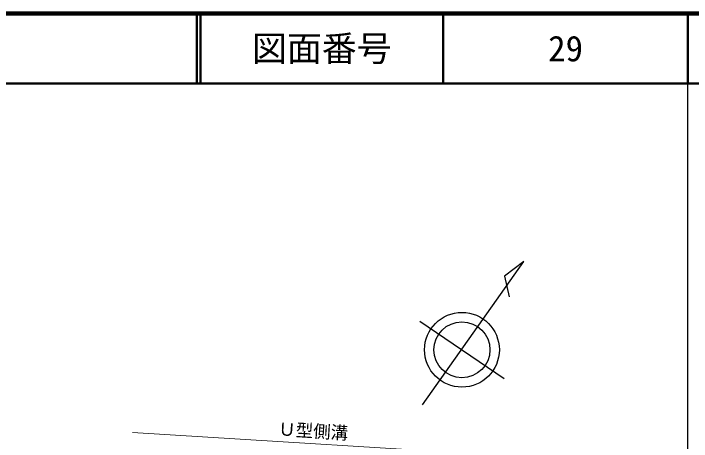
# Model space of a CAD drawing. Units: millimetres at full size, sheet at 1:1000; details may follow other scales. Extents: x 40000 to 680000, y 20000 to 380000.
# Drawn here: x 482526 to 579500, y 318780 to 380000 of the extents above; entities that cross this region are included whole.
import ezdxf
from ezdxf.enums import TextEntityAlignment as Align

# ---------------------------------------------------------------- set-up
doc = ezdxf.new("R2010")
doc.units = ezdxf.units.MM
doc.header["$LTSCALE"] = 1000
for name, color, linetype, lineweight in [('M-BGD', 7, 'Continuous', 25), ('M-STR-HTXT', 7, 'Continuous', 13), ('M-TTL', 2, 'Continuous', 140), ('M-TTL-BAND', 7, 'Continuous', 25), ('M-TTL-LINE', 7, 'Continuous', 50)]:
    doc.layers.add(name, color=color, linetype=linetype, lineweight=lineweight)
doc.layers.add('M-TTL-TXT', color=7, linetype='Continuous')
doc.styles.add('ＭＳ ゴシック', font='')
doc.styles.get('ＭＳ ゴシック').set_extended_font_data('MS Gothic')

msp = doc.modelspace()

# ---------------------------------------------------------------- linework, layer by layer
at = {"layer": 'M-BGD'}
for p, q in [((541046, 324035), (555505, 344513)), ((555505, 344513), (552752, 342443)), ((552752, 342443), (553411, 339465)), ((540628, 336009), (552707, 327789))]:
    msp.add_line(p, q, dxfattribs=at)
for radius in [5351, 4000]:
    msp.add_circle((546669, 331893), radius, dxfattribs=at)
for points, knots in [([(326776, 319787), (328696, 317244), (329320, 316371), (331305, 314521), (333067, 312879), (334113, 311983), (336176, 310741), (338738, 309198), (340243, 308401), (343048, 307364), (344882, 306686), (345944, 306390), (347847, 305942), (351161, 305163), (353056, 304864), (356437, 304461), (362329, 303759), (365681, 303954), (371603, 303573), (376188, 303277), (378743, 302901), (383333, 302684), (392282, 302260), (397308, 302397), (406260, 302032), (412166, 301791), (415459, 301332), (421366, 301144), (427566, 300946), (431049, 301226), (437243, 300907), (441583, 300683), (444012, 300449), (448322, 299900), (452833, 299325), (455276, 298489), (459755, 297708), (462127, 297294), (463443, 296961), (465838, 296720), (470327, 296269), (472859, 296133), (477370, 296049), (481643, 295969), (484041, 296381), (488310, 296182), (492051, 296008), (494108, 295464), (497829, 295037), (503734, 294358), (507032, 293876), (512955, 293378), (519608, 292818), (523352, 292749), (530017, 292351), (533670, 292133), (535722, 292090), (539371, 291795), (544555, 291376), (547432, 290844), (552615, 290399), (559612, 289799), (561948, 289752), (570569, 289423)], [0, 0, 0, 0, 1, 1, 1, 2, 2, 2, 3, 3, 3, 4, 4, 4, 5, 5, 5, 6, 6, 6, 7, 7, 7, 8, 8, 8, 9, 9, 9, 10, 10, 10, 11, 11, 11, 12, 12, 12, 13, 13, 13, 14, 14, 14, 15, 15, 15, 16, 16, 16, 17, 17, 17, 18, 18, 18, 19, 19, 19, 20, 20, 20, 21, 21, 21, 21]), ([(571202, 296697), (569545, 296964), (569088, 297027), (567726, 297186), (565871, 297402), (564817, 297358), (562960, 297554), (559380, 297933), (557382, 298216), (553824, 298765), (550859, 299223), (549222, 299618), (546267, 300135), (543874, 300553), (542543, 300863), (540132, 301161), (537777, 301453), (536447, 301554), (534076, 301662), (530881, 301807), (529086, 301772), (525888, 301820), (524181, 301845), (523224, 301835), (521517, 301872), (518523, 301938), (516846, 302001), (513855, 302162), (511524, 302287), (510214, 302354), (507898, 302649), (504346, 303102), (502439, 303865), (498893, 304360), (496048, 304758), (494439, 304875), (491573, 305071), (489088, 305242), (487692, 305361), (485201, 305335), (481803, 305299), (479910, 304959), (476513, 304887), (473829, 304830), (472319, 304812), (469640, 304992), (466944, 305174), (465445, 305423), (462762, 305745), (457236, 306408), (454184, 307134), (448645, 307671), (446478, 307882), (445262, 307982), (443089, 308093), (439852, 308258), (438033, 308227), (434795, 308382), (431592, 308536), (429808, 308798), (426606, 308970), (419940, 309330), (416198, 309352), (409530, 309690), (406700, 309833), (405119, 309980), (402290, 310138), (399843, 310274), (398472, 310329), (396023, 310419), (394159, 310487), (393113, 310490), (391249, 310559), (388731, 310652), (387323, 310736), (384807, 310857), (382516, 310967), (381234, 311039), (378944, 311156), (375025, 311356), (372823, 311355), (368912, 311671), (367164, 311813), (366194, 311988), (364453, 312198), (362890, 312387), (362011, 312470), (360451, 312690), (358065, 313025), (356720, 313183), (354360, 313673), (352216, 314117), (350970, 314256), (348922, 315031), (347863, 315432), (347345, 315832), (346377, 316418), (344957, 317278), (344499, 317678), (342936, 318911)], [0, 0, 0, 0, 1, 1, 1, 2, 2, 2, 3, 3, 3, 4, 4, 4, 5, 5, 5, 6, 6, 6, 7, 7, 7, 8, 8, 8, 9, 9, 9, 10, 10, 10, 11, 11, 11, 12, 12, 12, 13, 13, 13, 14, 14, 14, 15, 15, 15, 16, 16, 16, 17, 17, 17, 18, 18, 18, 19, 19, 19, 20, 20, 20, 21, 21, 21, 22, 22, 22, 23, 23, 23, 24, 24, 24, 25, 25, 25, 26, 26, 26, 27, 27, 27, 28, 28, 28, 29, 29, 29, 30, 30, 30, 31, 31, 31, 32, 32, 32, 33, 33, 33, 33])]:
    msp.add_open_spline(points, degree=3, knots=knots, dxfattribs=at)
at = {"layer": 'M-STR-HTXT'}
msp.add_line((499551, 320040), (572842, 315554), dxfattribs=at)
at = {"layer": 'M-TTL'}
msp.add_line((680000, 380000), (40000, 380000), dxfattribs=at)
at = {"layer": 'M-TTL-BAND'}
msp.add_line((579000, 20000), (579000, 370000), dxfattribs=at)
at = {"layer": 'M-TTL-LINE'}
for p, q in [((508747, 380000), (508747, 370000)), ((509247, 380000), (509247, 370000)), ((543997, 380000), (543997, 370000)), ((579000, 380000), (579000, 370000)), ((40000, 370000), (680000, 370000))]:
    msp.add_line(p, q, dxfattribs=at)

# ---------------------------------------------------------------- texts
at = {"layer": 'M-STR-HTXT', "style": 'ＭＳ ゴシック'}
msp.add_text('Ｕ型側溝', height=1833, rotation=356.497, dxfattribs=at).set_placement((520312, 319119), align=Align.BOTTOM_LEFT)
at = {"layer": 'M-TTL-TXT', "style": 'ＭＳ ゴシック'}
for s, p in [('図面番号', (526622, 375000)), ('29', (561497, 375000))]:
    msp.add_text(s, height=3666, dxfattribs=at).set_placement(p, align=Align.MIDDLE_CENTER)

doc.saveas('drawing.dxf')
